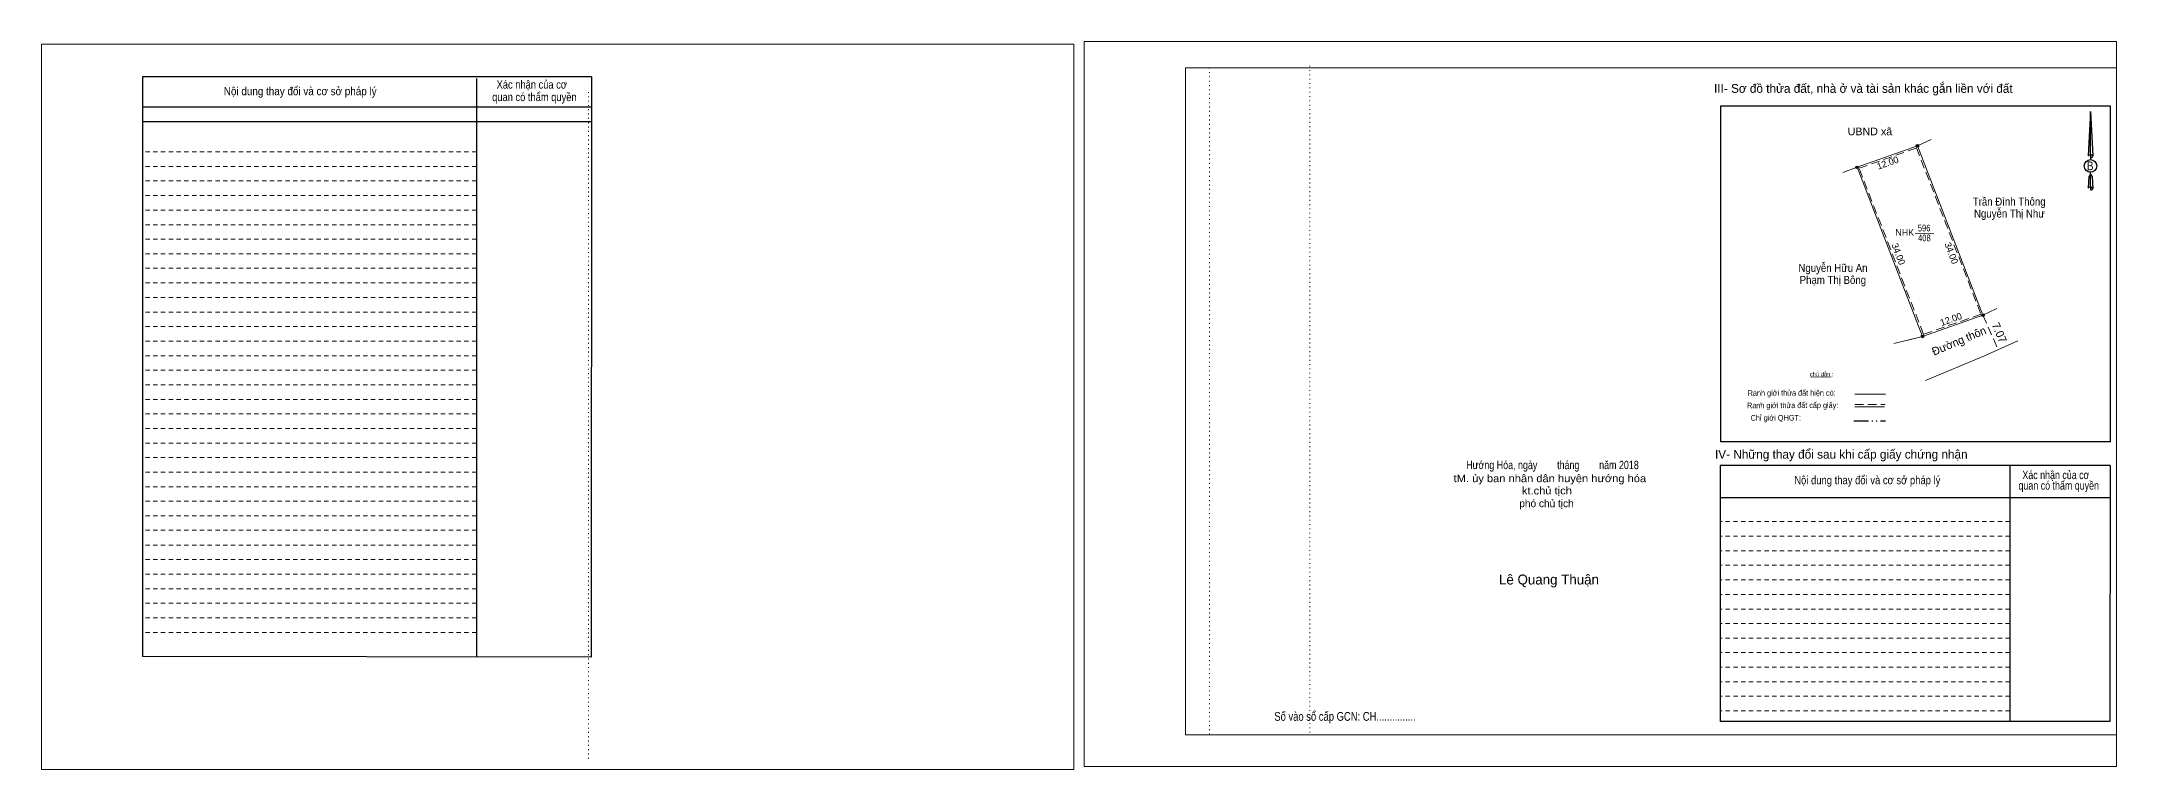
# Model space of a CAD drawing. Header units: metres. Extents: x 548247 to 548914, y 1837811 to 1837955.
# Drawn here: x 548524.7 to 548913.7, y 1837815.2 to 1837951.5 of the extents above; entities that cross this region are included whole.
import ezdxf
from ezdxf.enums import TextEntityAlignment as Align

# ---------------------------------------------------------------- set-up
doc = ezdxf.new("R2010")
doc.units = ezdxf.units.M
doc.header["$LTSCALE"] = 0.54
for name, pattern in [('DASH_DOUBLE_DOT', [9.2, 5, -1.2, 0.3, -1.2, 0.3, -1.2]), ('DOTTED', [1.5, 0.3, -1.2]), ('MEDIUM_DASHED', [4.5, 3, -1.5]), ('SHORT_DASHED', [2.7, 1.5, -1.2])]:
    doc.linetypes.add(name, pattern=pattern)
for name, color, linetype, lineweight in [('18', 7, 'Continuous', 25), ('28', 7, 'SHORT_DASHED', 13), ('3', 7, 'Continuous', 13), ('5', 7, 'DASH_DOUBLE_DOT', 25), ('55', 7, 'Continuous', 13), ('7', 7, 'Continuous', 13), ('8', 7, 'Continuous', 13)]:
    doc.layers.add(name, color=color, linetype=linetype, lineweight=lineweight)

msp = doc.modelspace()

# ---------------------------------------------------------------- hatches: boundary and pattern name
at = {"layer": '8'}
for points in [[(548876.6379, 1837931.99, 1), (548876.1621, 1837931.99, 1)], [(548865.3274, 1837927.9756, 1), (548864.8515, 1837927.9756, 1)], [(548888.9279, 1837900.29, 1), (548888.4521, 1837900.29, 1)], [(548877.6079, 1837896.3, 1), (548877.1321, 1837896.3, 1)], [(548877.6079, 1837896.3, 1), (548877.1321, 1837896.3, 1)]]:
    msp.add_hatch(color=256, dxfattribs=at).paths.add_polyline_path(points)

# ---------------------------------------------------------------- linework, layer by layer
at = {"layer": '18'}
for p, q in [((548908.83, 1837938.44), (548909.27, 1837930.11)), ((548908.83, 1837938.44), (548909.27, 1837930.11)), ((548908.83, 1837938.44), (548909.27, 1837930.11)), ((548908.47, 1837931.38), (548908.42, 1837930.12)), ((548908.83, 1837930.35), (548908.83, 1837930.05)), ((548908.83, 1837930.05), (548908.83, 1837929.82)), ((548908.83, 1837929.82), (548908.83, 1837929.48)), ((548908.83, 1837929.82), (548908.83, 1837929.48)), ((548908.83, 1837929.82), (548908.83, 1837929.48)), ((548909.27, 1837930.11), (548909.27, 1837930.12)), ((548908.83, 1837926.68), (548908.83, 1837927.04)), ((548908.83, 1837926.68), (548908.83, 1837927.04)), ((548908.83, 1837926.68), (548908.83, 1837927.04)), ((548908.83, 1837926.68), (548909.15, 1837926.22)), ((548908.83, 1837926.68), (548909.15, 1837926.22)), ((548908.83, 1837926.68), (548909.15, 1837926.22)), ((548908.83, 1837924.31), (548908.83, 1837924)), ((548908.83, 1837924), (548908.83, 1837923.75)), ((548909.15, 1837926.22), (548909.27, 1837924.04)), ((548909.15, 1837926.22), (548909.27, 1837924.04)), ((548909.15, 1837926.22), (548909.27, 1837924.04)), ((548909.27, 1837924.04), (548909.27, 1837924.05))]:
    msp.add_line(p, q, dxfattribs=at)
for points in [[(548908.83, 1837930.35), (548908.83, 1837938.44), (548908.47, 1837931.38)], [(548908.83, 1837924.31), (548908.83, 1837926.68), (548908.55, 1837926.22), (548908.47, 1837925.33), (548908.42, 1837924.05)]]:
    msp.add_lwpolyline(points, dxfattribs=at)
msp.add_ellipse((548908.8489, 1837928.247), major_axis=(0, 1.1864), ratio=0.983453, dxfattribs=at)
for centre, start_param, end_param in [((548908.8494, 1837930.0753), 1.57079633, 3.07445202), ((548908.8494, 1837930.0753), 0.06714063, 1.57079633), ((548908.8494, 1837930.0753), 4.71238898, 6.28318531), ((548908.8494, 1837924.0199), 2.49106941, 3.07427841), ((548908.8494, 1837924.0199), 1.57079633, 2.49106941), ((548908.8494, 1837924.0199), 0.06714063, 1.57079633), ((548908.8494, 1837924.0199), 4.71238898, 6.28318531)]:
    msp.add_ellipse(centre, major_axis=(0.4277, 0), ratio=0.655448, start_param=start_param, end_param=end_param, dxfattribs=at)
at = {"layer": '28', "linetype": 'Continuous', "lineweight": 25}
for p, q in [((548627.82, 1837944.92), (548543.66, 1837944.92)), ((548606.25, 1837944.63), (548606.28, 1837836.3)), ((548627.82, 1837944.92), (548627.75, 1837836.23)), ((548627.82, 1837939.24), (548543.76, 1837939.24)), ((548627.82, 1837939.24), (548543.76, 1837939.24)), ((548627.82, 1837936.5), (548543.76, 1837936.5)), ((548912.58, 1837876.58), (548839.47, 1837876.58)), ((548893.71, 1837872.12), (548893.74, 1837824.14)), ((548912.51, 1837872.12), (548912.49, 1837824.14)), ((548912.49, 1837866.04), (548839.42, 1837866.04)), ((548627.75, 1837836.23), (548543.66, 1837836.35)), ((548912.49, 1837824.14), (548839.42, 1837824.14))]:
    msp.add_line(p, q, dxfattribs=at)
at = {"layer": '28'}
for p, q in [((548606.25, 1837930.9), (548543.66, 1837930.9)), ((548606.25, 1837928.15), (548543.66, 1837928.15)), ((548606.25, 1837925.45), (548543.66, 1837925.45)), ((548606.25, 1837922.68), (548543.66, 1837922.68)), ((548606.25, 1837919.97), (548543.66, 1837919.97)), ((548606.25, 1837917.23), (548543.66, 1837917.23)), ((548606.25, 1837914.51), (548543.66, 1837914.51)), ((548606.25, 1837911.78), (548543.66, 1837911.78)), ((548606.25, 1837909.06), (548543.66, 1837909.06)), ((548606.25, 1837906.32), (548543.66, 1837906.32)), ((548606.25, 1837903.61), (548543.66, 1837903.61)), ((548606.25, 1837900.86), (548543.66, 1837900.86)), ((548606.25, 1837898.16), (548543.66, 1837898.16)), ((548606.25, 1837895.44), (548543.66, 1837895.44)), ((548606.25, 1837892.69), (548543.66, 1837892.69)), ((548606.25, 1837889.99), (548543.66, 1837889.99)), ((548606.25, 1837887.23), (548543.66, 1837887.23)), ((548606.25, 1837884.51), (548543.66, 1837884.51)), ((548606.25, 1837881.77), (548543.66, 1837881.77)), ((548606.25, 1837879.05), (548543.66, 1837879.05)), ((548606.25, 1837876.31), (548543.66, 1837876.31)), ((548606.25, 1837873.59), (548543.66, 1837873.59)), ((548606.25, 1837870.86), (548543.66, 1837870.86)), ((548606.25, 1837868.13), (548543.66, 1837868.13)), ((548606.25, 1837865.43), (548543.66, 1837865.43)), ((548606.25, 1837862.67), (548543.66, 1837862.67)), ((548893.73, 1837861.62), (548839.42, 1837861.62)), ((548606.25, 1837859.98), (548543.66, 1837859.98)), ((548606.25, 1837857.22), (548543.66, 1837857.22)), ((548893.73, 1837858.89), (548839.42, 1837858.89)), ((548606.25, 1837854.51), (548543.66, 1837854.51)), ((548893.73, 1837856.15), (548839.42, 1837856.15)), ((548893.73, 1837853.44), (548839.42, 1837853.44)), ((548606.25, 1837851.77), (548543.66, 1837851.77)), ((548893.73, 1837850.7), (548839.42, 1837850.7)), ((548606.25, 1837849.02), (548543.66, 1837849.02)), ((548606.25, 1837846.31), (548543.66, 1837846.31)), ((548893.73, 1837847.97), (548839.42, 1837847.97)), ((548606.25, 1837843.58), (548543.66, 1837843.58)), ((548893.73, 1837845.22), (548839.42, 1837845.22)), ((548893.74, 1837842.51), (548839.42, 1837842.51)), ((548606.25, 1837840.84), (548543.66, 1837840.84)), ((548893.74, 1837839.8), (548839.42, 1837839.8)), ((548893.74, 1837837.07), (548839.42, 1837837.07)), ((548893.74, 1837834.34), (548839.42, 1837834.34)), ((548893.74, 1837831.6), (548839.42, 1837831.6)), ((548893.74, 1837828.89), (548839.42, 1837828.89)), ((548893.74, 1837826.16), (548839.42, 1837826.16))]:
    msp.add_line(p, q, dxfattribs=at)
at = {"layer": '28', "linetype": 'Continuous', "lineweight": 25}
for points in [[(548627.82, 1837944.92), (548543.66, 1837944.92), (548543.66, 1837836.35)], [(548912.58, 1837876.58), (548912.58, 1837939.41), (548839.47, 1837939.41), (548839.47, 1837876.58)], [(548912.51, 1837872.12), (548839.42, 1837872.12), (548839.42, 1837824.14)]]:
    msp.add_lwpolyline(points, dxfattribs=at)
at = {"layer": '3', "linetype": 'DOTTED'}
for p, q in [((548762.52, 1837947), (548762.52, 1837822.04)), ((548743.68, 1837946.63), (548743.68, 1837821.68)), ((548627.27, 1837942.08), (548627.27, 1837817.14))]:
    msp.add_line(p, q, dxfattribs=at)
at = {"layer": '3'}
for p, q in [((548739.16, 1837946.63), (548913.72, 1837946.63)), ((548739.16, 1837821.68), (548739.16, 1837946.63)), ((548913.72, 1837946.63), (548913.72, 1837820.63)), ((548739.16, 1837821.68), (548913.72, 1837821.68))]:
    msp.add_line(p, q, dxfattribs=at)
for points in [[(548524.73, 1837815.18), (548718.27, 1837815.18), (548718.27, 1837951.02), (548524.73, 1837951.02)], [(548524.73, 1837951.02), (548718.27, 1837951.02), (548718.27, 1837815.18), (548524.73, 1837815.18)], [(548524.73, 1837815.18), (548718.27, 1837815.18), (548718.27, 1837951.02), (548524.73, 1837951.02)], [(548720.19, 1837815.75), (548913.72, 1837815.75), (548913.72, 1837951.54), (548720.19, 1837951.54)]]:
    msp.add_lwpolyline(points, close=True, dxfattribs=at)
msp.add_lwpolyline([(548746.23, 1837946.63), (548913.72, 1837946.63), (548913.72, 1837821.68), (548746.23, 1837821.68)], dxfattribs=at)
at = {"layer": '5'}
msp.add_line((548864.51, 1837880.5), (548870.4, 1837880.5), dxfattribs=at)
at = {"layer": '55'}
for p, q in [((548864.64, 1837885.46), (548870.4, 1837885.46)), ((548864.69, 1837883.14), (548870.21, 1837883.14)), ((548864.69, 1837883.14), (548870.21, 1837883.14))]:
    msp.add_line(p, q, dxfattribs=at)
at = {"layer": '55', "linetype": 'MEDIUM_DASHED'}
msp.add_line((548864.68, 1837883.54), (548870.33, 1837883.54), dxfattribs=at)
at = {"layer": '7'}
msp.add_line((548856.41, 1837888.68), (548860.22, 1837888.74), dxfattribs=at)
at = {"layer": '8'}
for p, q in [((548876.4, 1837931.99), (548878.99, 1837933.2)), ((548865.09, 1837927.98), (548862.4, 1837927.02)), ((548875.99, 1837915.62), (548879.5, 1837915.54)), ((548888.69, 1837900.29), (548891.28, 1837901.5)), ((548877.37, 1837896.3), (548871.95, 1837894.96)), ((548877.37, 1837896.3), (548874.6, 1837895.61))]:
    msp.add_line(p, q, dxfattribs=at)
at = {"layer": '8', "linetype": 'MEDIUM_DASHED'}
msp.add_line((548888.69, 1837900.29), (548891.52, 1837893.81), dxfattribs=at)
at = {"layer": '8'}
for points in [[(548877.37, 1837896.3), (548865.09, 1837927.98), (548876.4, 1837931.99), (548888.69, 1837900.29)], [(548876.4, 1837931.99), (548888.69, 1837900.29), (548877.37, 1837896.3), (548865.09, 1837927.98)]]:
    msp.add_lwpolyline(points, close=True, dxfattribs=at)
at = {"layer": '8', "linetype": 'MEDIUM_DASHED'}
msp.add_lwpolyline([(548877.54, 1837896.68), (548865.48, 1837927.8), (548876.23, 1837931.61), (548888.3, 1837900.47)], close=True, dxfattribs=at)
at = {"layer": '8'}
msp.add_lwpolyline([(548877.91, 1837888.04), (548888.97, 1837892.69), (548895.25, 1837895.46)], dxfattribs=at)
at = {"layer": '8', "lineweight": 25}
for centre in [(548876.4, 1837931.99), (548865.0894, 1837927.9756), (548888.69, 1837900.29), (548877.37, 1837896.3), (548877.37, 1837896.3)]:
    msp.add_circle(centre, 0.2379, dxfattribs=at)

# ---------------------------------------------------------------- texts
at = {"layer": '18'}
for s, height, width, p in [('B', 1.629, 0.85, (548908.785, 1837927.44)), ('Hướng Hóa, ngày        tháng        năm 2018', 1.56, 0.8, (548807.98, 1837871.44)), ('tM. ủy ban nhân dân huyện hướng hóa', 1.415, 1.1, (548807.5, 1837869)), ('kt.chủ tịch', 1.415, 1.1, (548806.94, 1837866.71)), ('Số vào sổ cấp GCN: CH...............', 1.65, 0.8, (548769.085, 1837824.3))]:
    msp.add_text(s, height=height, dxfattribs=dict(at, width=width)).set_placement(p, align=Align.CENTER)
for s, height, p in [('phó chủ tịch', 1.415, (548806.865, 1837864.31)), ('Lê Quang Thuận', 1.867, (548807.33, 1837849.83))]:
    msp.add_text(s, height=height, dxfattribs=at).set_placement(p, align=Align.CENTER)
at = {"layer": '28'}
for s, height, width, p in [('Nội dung thay đổi và cơ sở pháp lý', 1.537, 0.9, (548573.235, 1837941.48)), ('Nội dung thay đổi và cơ sở pháp lý', 1.537, 0.9, (548573.235, 1837941.48)), ('Xác nhận của cơ', 1.537, 0.85, (548616.64, 1837942.72)), ('Xác nhận của cơ', 1.537, 0.85, (548616.64, 1837942.72)), (' quan có thẩm quyền', 1.537, 0.85, (548616.885, 1837940.38)), (' quan có thẩm quyền', 1.537, 0.85, (548616.885, 1837940.38)), ('Nội dung thay đổi và cơ sở pháp lý', 1.556, 0.85, (548867.005, 1837868.61)), (' quan có thẩm quyền', 1.556, 0.8, (548902.66, 1837867.6)), ('Xác nhận của cơ', 1.556, 0.8, (548902.36, 1837869.57))]:
    msp.add_text(s, height=height, dxfattribs=dict(at, width=width)).set_placement(p, align=Align.CENTER)
for s, p in [('III- Sơ đồ thửa đất, nhà ở và tài sản khác gắn liền với đất', (548866.265, 1837941.93)), ('IV- Những thay đổi sau khi cấp giấy chứng nhận', (548862.13, 1837873.4))]:
    msp.add_text(s, height=1.65, dxfattribs=at).set_placement(p, align=Align.CENTER)
at = {"layer": '55'}
for s, height, width, p in [('Ranh giới thửa đất hiện có:', 1.065, 0.8, (548852.8287, 1837885.1865)), ('Chỉ giới QHGT:', 1.06, 0.85, (548849.8537, 1837880.5298)), ('Ranh giới thửa đất cấp giấy:', 1.06, 0.8, (548853.0137, 1837882.8671))]:
    msp.add_text(s, height=height, rotation=0.135, dxfattribs=dict(at, width=width)).set_placement(p, align=Align.CENTER)
at = {"layer": '7'}
msp.add_text('chú dẫn :', height=0.7841, rotation=359.974, dxfattribs=at).set_placement((548858.4448, 1837888.8389), align=Align.CENTER)
at = {"layer": '8'}
for s, height, width, p in [('UBND xã', 1.428, 1.05, (548867.5, 1837933.98)), ('Trần Đình Thông', 1.5, 0.9, (548893.605, 1837920.81)), ('Nguyễn Thị Như', 1.5, 0.9, (548893.635, 1837918.57)), ('596', 1.25, 0.85, (548877.665, 1837915.97)), ('408', 1.25, 0.85, (548877.705, 1837914.13)), ('Nguyễn Hữu An', 1.5, 0.9, (548860.57, 1837908.39)), ('Phạm Thị Bông', 1.5, 0.9, (548860.55, 1837906.13))]:
    msp.add_text(s, height=height, dxfattribs=dict(at, width=width)).set_placement(p, align=Align.CENTER)
for s, rotation, p in [('12.00', 19.522, (548871.0311, 1837928.2311)), ('34.00', 291.188, (548872.2639, 1837911.5109)), ('34.00', 291.191, (548882.184, 1837911.6809)), ('12.00', 19.416, (548882.9022, 1837898.9275))]:
    msp.add_text(s, height=1.25, rotation=rotation, dxfattribs=at).set_placement(p, align=Align.CENTER)
msp.add_text('NHK', height=1.25, dxfattribs=at).set_placement((548874.025, 1837915.15), align=Align.CENTER)
for s, rotation, p in [('Đường thôn', 22.804, (548879.5, 1837892.68)), ('7.07', 293.571, (548890.29, 1837898.49))]:
    msp.add_text(s, height=1.5, rotation=rotation, dxfattribs=at).set_placement(p)

doc.saveas('drawing.dxf')
